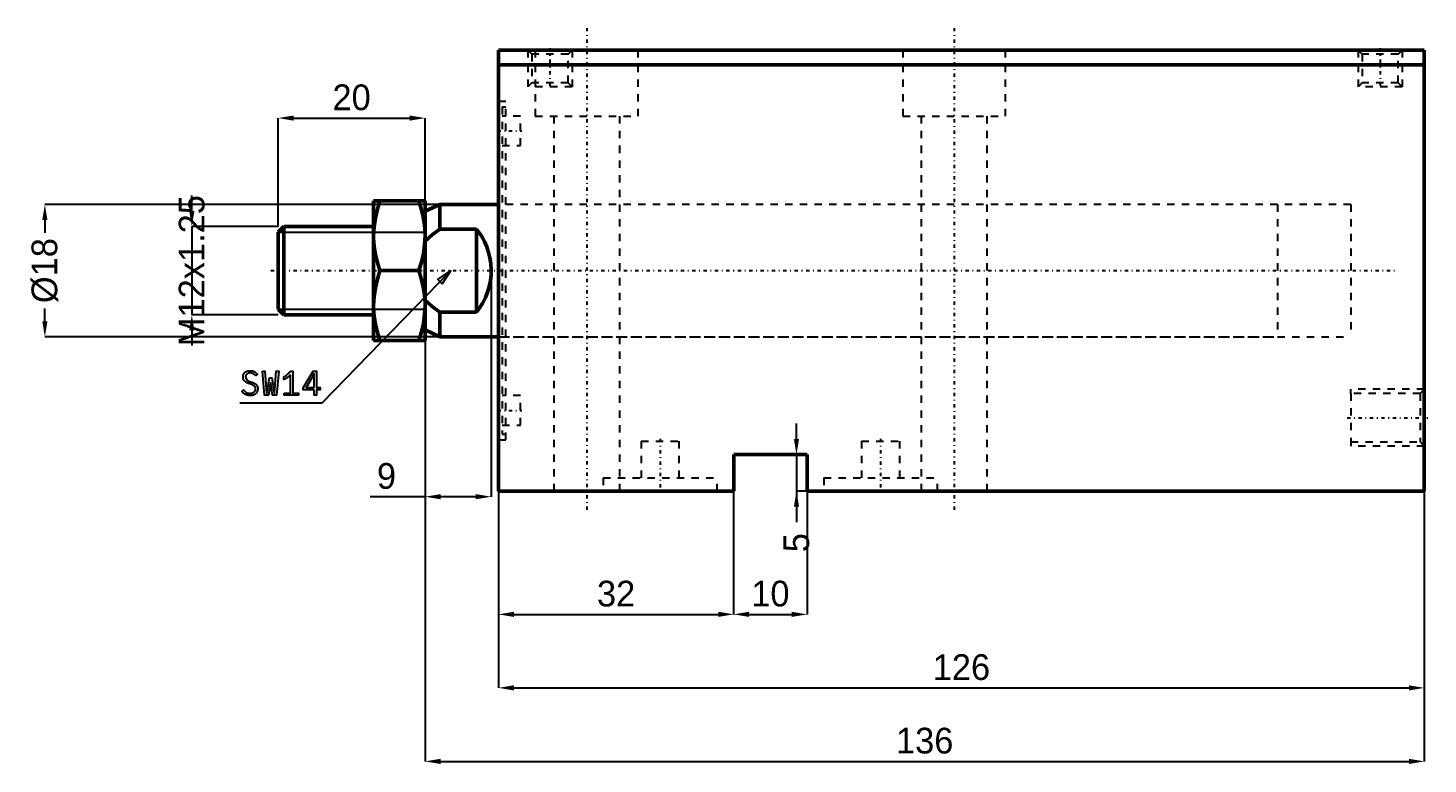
# Model space of a CAD drawing. Header units: millimetres. Extents: x -93 to 284, y -258 to 34.
# Drawn here: x 93.9 to 284.5, y -66.4 to 33.7 of the extents above; entities that cross this region are included whole.
import ezdxf

# ---------------------------------------------------------------- set-up
doc = ezdxf.new("R2010")
doc.units = ezdxf.units.MM
doc.linetypes.add('Center', pattern=[1.5, 0.45, -0.5, 0.05, -0.5])
doc.linetypes.add('Dashed', pattern=[2, 1, -1])
for name, color, linetype, lineweight in [('2d ConnectionPoints', 7, 'Continuous', 50), ('AM_0', 7, 'Continuous', 50), ('AM_5', 3, 'Continuous', 25), ('AM_7', 7, 'Center', 25), ('AM_9', 6, 'Dashed', 25)]:
    doc.layers.add(name, color=color, linetype=linetype, lineweight=lineweight)
doc.dimstyles.new('ISO-25', dxfattribs={"dimtxt": 2.5, "dimasz": 2.5, "dimexe": 1.25, "dimexo": 0.625, "dimtad": 1, "dimtxsty": 'Standard', "dimcen": 2.5, "dimadec": 0, "dimazin": 0, "dimtfac": 1, "dimtmove": 0, "dimatfit": 3, "dimfxl": 1, "dimarcsym": 0})

# ---------------------------------------------------------------- blocks, each defined once
blk = doc.blocks.new('1_JECR_32_50ST_EX_rod_0_in_JECR_MF_LA_32_50ST_EX_0_2')
at = {"layer": 'AM_0'}
for p, q in [((-17, 9.5), (-17, -9.5)), ((-17, 9.5), (-10, 9.5)), ((-10, 9.5), (-10, -9.5)), ((-8, 9), (-10, 8.07)), ((0, 9), (-8, 9)), ((-8, 9), (-8, 5.66)), ((-29.23, 6), (-30, 5.23)), ((-17, 6), (-29.23, 6)), ((-29.23, 6), (-29.23, -6)), ((-30, 5.23), (-30, -5.23)), ((-3, 5.66), (-8, 5.66)), ((-3, 5.66), (-3, -5.66)), ((-10.85, 0), (-16.15, 0)), ((-30, -5.23), (-29.23, -6)), ((-8, -5.66), (-3, -5.66)), ((-8, -5.66), (-8, -9)), ((-29.23, -6), (-17, -6)), ((-10, -9.5), (-17, -9.5)), ((-10, -8.07), (-8, -9)), ((-8, -9), (0, -9))]:
    blk.add_line(p, q, dxfattribs=at)
for points in [[(-16.15, 9.5), (-16.5, 8.34), (-16.77, 7.17), (-16.94, 5.97), (-17, 4.75)], [(-10, 4.75), (-10, 5.09), (-10.08, 6.2), (-10.26, 7.3), (-10.52, 8.41), (-10.85, 9.5)], [(-17, 4.75), (-17, 4.41), (-16.92, 3.3), (-16.74, 2.2), (-16.48, 1.09), (-16.15, 0)], [(-10.85, 0), (-10.5, 1.16), (-10.23, 2.33), (-10.06, 3.53), (-10, 4.75)], [(-8, 5.66), (-9.02, 4.86), (-10, 4.01)], [(-3, -5.66), (-2.53, -5.03), (-2.12, -4.36), (-1.77, -3.65), (-1.49, -2.92), (-1.27, -2.17), (-1.11, -1.4), (-1.02, -0.62), (-1, 0.17), (-1.05, 0.95), (-1.17, 1.73), (-1.35, 2.49), (-1.6, 3.23), (-1.91, 3.95), (-2.29, 4.64), (-2.72, 5.3), (-3, 5.66)], [(-16.15, 0), (-16.5, -1.16), (-16.77, -2.33), (-16.94, -3.53), (-17, -4.75)], [(-10, -4.75), (-10, -4.41), (-10.08, -3.3), (-10.26, -2.2), (-10.52, -1.09), (-10.85, 0)], [(-17, -4.75), (-17, -5.09), (-16.92, -6.2), (-16.74, -7.3), (-16.48, -8.41), (-16.15, -9.5)], [(-10.85, -9.5), (-10.5, -8.34), (-10.23, -7.17), (-10.06, -5.97), (-10, -4.75)], [(-10, -4.01), (-9.03, -4.86), (-8, -5.66)]]:
    blk.add_lwpolyline(points, dxfattribs=at)
at = {"layer": 'AM_5'}
for p, q in [((-30, 5.23), (-10, 5.23)), ((-30, -5.23), (-10, -5.23))]:
    blk.add_line(p, q, dxfattribs=at)
at = {"layer": 'AM_7'}
blk.add_line((-31, 0), (122.3, 0), dxfattribs=at)
at = {"layer": 'AM_9'}
for p, q in [((116, 9), (0, 9)), ((116, 9), (116, -9)), ((0, -9), (116, -9))]:
    blk.add_line(p, q, dxfattribs=at)
blk = doc.blocks.new('2_JECR_MF_LA_32_50ST_EX_0_body_0_in_JECR_MF_LA_32_50ST_EX_0_2')
at = {"layer": 'AM_0'}
for p, q in [((0, -30), (0, 30)), ((126, 30), (0, 30)), ((126, -30), (126, 30)), ((126, 28), (0, 28)), ((32, -25), (32, -30)), ((42, -25), (32, -25)), ((42, -30), (42, -25)), ((32, -30), (0, -30)), ((126, -30), (42, -30))]:
    blk.add_line(p, q, dxfattribs=at)
at = {"layer": 'AM_5', "linetype": 'Dashed'}
for p, q in [((4, 30), (4, 25)), ((10, 30), (10, 25)), ((117, 30), (117, 25)), ((123, 30), (123, 25)), ((126, -16.1385), (116, -16.1385)), ((116, -16.7195), (116, -16.1385)), ((116, -23.2805), (116, -23.8615)), ((126, -23.8615), (116, -23.8615))]:
    blk.add_line(p, q, dxfattribs=at)
at = {"layer": 'AM_7'}
for p, q in [((12, 33), (12, -33)), ((62, 33), (62, -33)), ((7, 30.25), (7, 24.75)), ((120, 30.25), (120, 24.75)), ((-0.15, 19), (3.15, 19)), ((-0.15, -19), (3.15, -19)), ((115.5, -20), (126.5, -20)), ((22, -22.86), (22, -30.34)), ((52, -22.86), (52, -30.34))]:
    blk.add_line(p, q, dxfattribs=at)
at = {"layer": 'AM_9'}
for p, q in [((4, 30), (4.5415, 29.4585)), ((4.5415, 29.4585), (4.5415, 25.5415)), ((9.4585, 29.4585), (4.5415, 29.4585)), ((5, 30), (5, 21)), ((9.4585, 29.4585), (10, 30)), ((9.4585, 25.5415), (9.4585, 29.4585)), ((19, 21), (19, 30)), ((55, 30), (55, 21)), ((69, 21), (69, 30)), ((117, 30), (117.5415, 29.4585)), ((117.5415, 29.4585), (117.5415, 25.5415)), ((122.4585, 29.4585), (117.5415, 29.4585)), ((122.4585, 29.4585), (123, 30)), ((122.4585, 25.5415), (122.4585, 29.4585)), ((4.5415, 25.5415), (4, 25)), ((10, 25), (4, 25)), ((9.4585, 25.5415), (4.5415, 25.5415)), ((10, 25), (9.4585, 25.5415)), ((117.5415, 25.5415), (117, 25)), ((123, 25), (117, 25)), ((122.4585, 25.5415), (117.5415, 25.5415)), ((123, 25), (122.4585, 25.5415)), ((1, 23), (0, 23)), ((1, -23), (1, 23)), ((0.5, 22.25), (0.5, -22.25)), ((1, 22.25), (0.5, 22.25)), ((3, 21), (0.5, 21)), ((3, 17), (3, 21)), ((5, 21), (19, 21)), ((7.5, 21), (7.5, -30)), ((16.5, -30), (16.5, 21)), ((55, 21), (69, 21)), ((57.5, 21), (57.5, -30)), ((66.5, -30), (66.5, 21)), ((0.5, 17), (3, 17)), ((106, 9), (0.5, 9)), ((106, 9), (106, -9)), ((0.5, -9), (106, -9)), ((3, -17), (0.5, -17)), ((3, -21), (3, -17)), ((125.419, -16.7195), (116, -16.7195)), ((116, -16.7195), (116, -23.2805)), ((126, -16.1385), (125.419, -16.7195)), ((125.419, -16.7195), (125.419, -23.2805)), ((0.5, -21), (3, -21)), ((0.5, -22.25), (1, -22.25)), ((0, -23), (1, -23)), ((19.4, -23.2), (24.6, -23.2)), ((19.4, -23.2), (19.4, -28.2)), ((24.6, -28.2), (24.6, -23.2)), ((49.4, -23.2), (54.6, -23.2)), ((49.4, -23.2), (49.4, -28.2)), ((54.6, -28.2), (54.6, -23.2)), ((116, -23.2805), (125.419, -23.2805)), ((125.419, -23.2805), (126, -23.8615)), ((14.25, -28.2), (29.75, -28.2)), ((14.25, -28.2), (14.25, -30)), ((29.75, -30), (29.75, -28.2)), ((44.25, -28.2), (59.75, -28.2)), ((44.25, -28.2), (44.25, -30)), ((59.75, -30), (59.75, -28.2))]:
    blk.add_line(p, q, dxfattribs=at)
blk = doc.blocks.new('*D18')
at = {"layer": 'AM_5', "color": 0, "lineweight": -2}
for p, q in [((157.95, 9.72), (96.2, 9.72)), ((96.2, 7.62), (96.2, 5.85)), ((96.2, -6.18), (96.2, -4.42)), ((157.95, -8.28), (96.2, -8.28))]:
    blk.add_line(p, q, dxfattribs=at)
at = {"layer": 'AM_5', "color": 0}
for points in [[(96.55, 7.62), (95.85, 7.62), (96.2, 9.72)], [(95.85, -6.18), (96.55, -6.18), (96.2, -8.28)]]:
    blk.add_solid(points, dxfattribs=at)
at = {"layer": 'Defpoints', "color": 0}
for p in [(157.95, 9.72), (96.2, -8.28), (157.95, -8.28)]:
    blk.add_point(p, dxfattribs=at)
at = {"layer": 'AM_5', "color": 0, "insert": (96.2, 0.72), "char_height": 3.5, "attachment_point": 5, "rotation": 90}
blk.add_mtext('Ø18', dxfattribs=at)
blk = doc.blocks.new('*D19')
at = {"layer": 'AM_5', "color": 0, "lineweight": -2}
for p, q in [((116.2, 8.82), (116.2, 10.92)), ((127.95, 6.72), (116.2, 6.72)), ((116.2, 6.72), (116.2, -5.28)), ((127.95, -5.28), (116.2, -5.28)), ((116.2, -7.38), (116.2, -9.48))]:
    blk.add_line(p, q, dxfattribs=at)
at = {"layer": 'AM_5', "color": 0}
for points in [[(115.85, 8.82), (116.55, 8.82), (116.2, 6.72)], [(116.55, -7.38), (115.85, -7.38), (116.2, -5.28)]]:
    blk.add_solid(points, dxfattribs=at)
at = {"layer": 'Defpoints', "color": 0}
for p in [(127.95, 6.72), (116.2, -5.28), (127.95, -5.28)]:
    blk.add_point(p, dxfattribs=at)
at = {"layer": 'AM_5', "color": 0, "insert": (116.2, 0.72), "char_height": 3.5, "attachment_point": 5, "rotation": 90}
blk.add_mtext('M12x1.25', dxfattribs=at)
blk = doc.blocks.new('*D20')
at = {"layer": 'AM_5', "color": 0, "lineweight": -2}
for p, q in [((156.95, 0.72), (156.95, -30.03)), ((147.95, -8.28), (147.95, -30.03)), ((147.95, -30.03), (140.49, -30.03)), ((154.85, -30.03), (150.05, -30.03))]:
    blk.add_line(p, q, dxfattribs=at)
at = {"layer": 'AM_5', "color": 0}
for points in [[(150.05, -29.68), (150.05, -30.38), (147.95, -30.03)], [(154.85, -30.38), (154.85, -29.68), (156.95, -30.03)]]:
    blk.add_solid(points, dxfattribs=at)
at = {"layer": 'Defpoints', "color": 0}
for p in [(156.95, 0.72), (147.95, -8.28), (147.95, -30.03)]:
    blk.add_point(p, dxfattribs=at)
at = {"layer": 'AM_5', "color": 0, "insert": (142.7, -27.23), "char_height": 3.5, "attachment_point": 5}
blk.add_mtext('9', dxfattribs=at)
blk = doc.blocks.new('*D21')
at = {"layer": 'AM_5', "color": 0, "lineweight": -2}
for p, q in [((127.95, 6.72), (127.95, 21.47)), ((130.05, 21.47), (145.85, 21.47)), ((147.95, 9.72), (147.95, 21.47))]:
    blk.add_line(p, q, dxfattribs=at)
at = {"layer": 'AM_5', "color": 0}
for points in [[(130.05, 21.82), (130.05, 21.12), (127.95, 21.47)], [(145.85, 21.12), (145.85, 21.82), (147.95, 21.47)]]:
    blk.add_solid(points, dxfattribs=at)
at = {"layer": 'Defpoints', "color": 0}
for p in [(147.95, 21.47), (147.95, 9.72), (127.95, 6.72)]:
    blk.add_point(p, dxfattribs=at)
at = {"layer": 'AM_5', "color": 0, "insert": (137.95, 24.27), "char_height": 3.5, "attachment_point": 5}
blk.add_mtext('20', dxfattribs=at)
blk = doc.blocks.new('*D22')
at = {"layer": 'AM_5', "color": 0, "lineweight": -2}
for p, q in [((157.95, -29.28), (157.95, -56.03)), ((283.95, -29.28), (283.95, -56.03)), ((160.05, -56.03), (281.85, -56.03))]:
    blk.add_line(p, q, dxfattribs=at)
at = {"layer": 'AM_5', "color": 0}
for points in [[(160.05, -55.68), (160.05, -56.38), (157.95, -56.03)], [(281.85, -56.38), (281.85, -55.68), (283.95, -56.03)]]:
    blk.add_solid(points, dxfattribs=at)
at = {"layer": 'Defpoints', "color": 0}
for p in [(157.95, -29.28), (283.95, -29.28), (283.95, -56.03)]:
    blk.add_point(p, dxfattribs=at)
at = {"layer": 'AM_5', "color": 0, "insert": (220.95, -53.23), "char_height": 3.5, "attachment_point": 5}
blk.add_mtext('126', dxfattribs=at)
blk = doc.blocks.new('*D23')
at = {"layer": 'AM_5', "color": 0, "lineweight": -2}
for p, q in [((147.95, -8.28), (147.95, -66.03)), ((283.95, -29.28), (283.95, -66.03)), ((150.05, -66.03), (281.85, -66.03))]:
    blk.add_line(p, q, dxfattribs=at)
at = {"layer": 'AM_5', "color": 0}
for points in [[(150.05, -65.68), (150.05, -66.38), (147.95, -66.03)], [(281.85, -66.38), (281.85, -65.68), (283.95, -66.03)]]:
    blk.add_solid(points, dxfattribs=at)
at = {"layer": 'Defpoints', "color": 0}
for p in [(147.95, -8.28), (283.95, -29.28), (283.95, -66.03)]:
    blk.add_point(p, dxfattribs=at)
at = {"layer": 'AM_5', "color": 0, "insert": (215.95, -63.23), "char_height": 3.5, "attachment_point": 5}
blk.add_mtext('136', dxfattribs=at)
blk = doc.blocks.new('*D24')
at = {"layer": 'AM_5', "color": 0, "lineweight": -2}
for p, q in [((189.95, -29.28), (189.95, -46.03)), ((199.95, -29.28), (199.95, -46.03)), ((192.05, -46.03), (197.85, -46.03))]:
    blk.add_line(p, q, dxfattribs=at)
at = {"layer": 'AM_5', "color": 0}
for points in [[(192.05, -45.68), (192.05, -46.38), (189.95, -46.03)], [(197.85, -46.38), (197.85, -45.68), (199.95, -46.03)]]:
    blk.add_solid(points, dxfattribs=at)
at = {"layer": 'Defpoints', "color": 0}
for p in [(189.95, -29.28), (199.95, -29.28), (199.95, -46.03)]:
    blk.add_point(p, dxfattribs=at)
at = {"layer": 'AM_5', "color": 0, "insert": (194.95, -43.23), "char_height": 3.5, "attachment_point": 5}
blk.add_mtext('10', dxfattribs=at)
blk = doc.blocks.new('*D25')
at = {"layer": 'AM_5', "color": 0, "lineweight": -2}
for p, q in [((198.5, -22.18), (198.5, -20.08)), ((199.95, -24.28), (198.5, -24.28)), ((198.5, -24.28), (198.5, -29.28)), ((199.95, -29.28), (198.5, -29.28)), ((198.5, -29.28), (198.5, -33.48))]:
    blk.add_line(p, q, dxfattribs=at)
at = {"layer": 'AM_5', "color": 0}
for points in [[(198.15, -22.18), (198.85, -22.18), (198.5, -24.28)], [(198.85, -31.38), (198.15, -31.38), (198.5, -29.28)]]:
    blk.add_solid(points, dxfattribs=at)
at = {"layer": 'Defpoints', "color": 0}
for p in [(199.95, -24.28), (198.5, -29.28), (199.95, -29.28)]:
    blk.add_point(p, dxfattribs=at)
at = {"layer": 'AM_5', "color": 0, "insert": (198.5, -36.28), "char_height": 3.5, "attachment_point": 5, "rotation": 90}
blk.add_mtext('5', dxfattribs=at)
blk = doc.blocks.new('*D26')
at = {"layer": 'AM_5', "color": 0, "lineweight": -2}
for p, q in [((157.95, 0.72), (157.95, -46.03)), ((189.95, -29.28), (189.95, -46.03)), ((160.05, -46.03), (187.85, -46.03))]:
    blk.add_line(p, q, dxfattribs=at)
at = {"layer": 'AM_5', "color": 0}
for points in [[(160.05, -45.68), (160.05, -46.38), (157.95, -46.03)], [(187.85, -46.38), (187.85, -45.68), (189.95, -46.03)]]:
    blk.add_solid(points, dxfattribs=at)
at = {"layer": 'Defpoints', "color": 0}
for p in [(157.95, 0.72), (189.95, -29.28), (189.95, -46.03)]:
    blk.add_point(p, dxfattribs=at)
at = {"layer": 'AM_5', "color": 0, "insert": (173.95, -43.23), "char_height": 3.5, "attachment_point": 5}
blk.add_mtext('32', dxfattribs=at)

msp = doc.modelspace()

# ---------------------------------------------------------------- linework, layer by layer
at = {"layer": '2d ConnectionPoints'}
msp.add_point((157.953, 0.718), dxfattribs=at)
msp.add_point((157.953, 0.718), dxfattribs=at)
at = {"layer": 'AM_5'}
for p, q in [((133.953, -17.282), (151.453, 0.718)), ((122.753, -17.282), (133.953, -17.282))]:
    msp.add_line(p, q, dxfattribs=at)
for points in [[(151.453, 0.718), (150.291, -1.08), (149.688, -0.495), (151.453, 0.718)], [(123.236, -15.502), (123.236, -15.502), (123.32, -15.59), (123.447, -15.705), (123.447, -15.705), (123.574, -15.801), (123.659, -15.853), (123.659, -15.853), (123.744, -15.896), (123.876, -15.943), (123.876, -15.943), (124.012, -15.968), (124.105, -15.972), (124.105, -15.972), (124.18, -15.969), (124.291, -15.954), (124.291, -15.954), (124.4, -15.925), (124.472, -15.899), (124.472, -15.899), (124.541, -15.866), (124.634, -15.808), (124.634, -15.808), (124.716, -15.739), (124.764, -15.686), (124.764, -15.686), (124.805, -15.628), (124.85, -15.535), (124.85, -15.535), (124.874, -15.433), (124.878, -15.36), (124.878, -15.36), (124.874, -15.29), (124.851, -15.193), (124.851, -15.193), (124.809, -15.106), (124.77, -15.053), (124.77, -15.053), (124.725, -15.005), (124.65, -14.94), (124.65, -14.94), (124.567, -14.884), (124.507, -14.851), (124.507, -14.851), (124.441, -14.819), (124.328, -14.77), (124.328, -14.77), (124.197, -14.717), (124.1, -14.68), (123.918, -14.612), (123.918, -14.612), (123.837, -14.578), (123.723, -14.526), (123.723, -14.526), (123.62, -14.471), (123.556, -14.435), (123.556, -14.435), (123.497, -14.394), (123.414, -14.322), (123.414, -14.322), (123.339, -14.237), (123.294, -14.172), (123.294, -14.172), (123.254, -14.101), (123.211, -13.981), (123.211, -13.981), (123.188, -13.846), (123.183, -13.748), (123.183, -13.748), (123.188, -13.651), (123.211, -13.515), (123.211, -13.515), (123.254, -13.388), (123.294, -13.308), (123.294, -13.308), (123.342, -13.234), (123.43, -13.136), (123.43, -13.136), (123.538, -13.052), (123.62, -13.005), (123.62, -13.005), (123.71, -12.965), (123.858, -12.922), (123.858, -12.922), (124.021, -12.899), (124.139, -12.894), (124.139, -12.894), (124.226, -12.897), (124.349, -12.908), (124.349, -12.908), (124.462, -12.93), (124.532, -12.95), (124.532, -12.95), (124.599, -12.974), (124.694, -13.016), (124.694, -13.016), (124.782, -13.066), (124.837, -13.103), (124.837, -13.103), (124.892, -13.144), (124.977, -13.214), (124.977, -13.214), (125.066, -13.296), (125.128, -13.356), (124.899, -13.559), (124.899, -13.559), (124.833, -13.49), (124.727, -13.4), (124.727, -13.4), (124.612, -13.326), (124.531, -13.287), (124.531, -13.287), (124.448, -13.254), (124.324, -13.219), (124.324, -13.219), (124.202, -13.201), (124.121, -13.197), (124.121, -13.197), (124.052, -13.2), (123.956, -13.214), (123.956, -13.214), (123.866, -13.241), (123.811, -13.266), (123.811, -13.266), (123.76, -13.296), (123.692, -13.35), (123.692, -13.35), (123.635, -13.413), (123.603, -13.461), (123.603, -13.461), (123.576, -13.512), (123.548, -13.595), (123.548, -13.595), (123.532, -13.684), (123.529, -13.748), (123.529, -13.748), (123.533, -13.821), (123.555, -13.922), (123.555, -13.922), (123.595, -14.011), (123.631, -14.064), (123.631, -14.064), (123.674, -14.112), (123.746, -14.176), (123.746, -14.176), (123.827, -14.231), (123.886, -14.263), (123.886, -14.263), (123.951, -14.293), (124.065, -14.342), (124.065, -14.342), (124.199, -14.393), (124.298, -14.43), (124.298, -14.43), (124.412, -14.472), (124.564, -14.533), (124.564, -14.533), (124.695, -14.591), (124.771, -14.628), (124.771, -14.628), (124.84, -14.667), (124.936, -14.738), (124.936, -14.738), (125.022, -14.822), (125.074, -14.885), (125.074, -14.885), (125.119, -14.955), (125.168, -15.075), (125.168, -15.075), (125.194, -15.212), (125.199, -15.313), (125.199, -15.313), (125.194, -15.418), (125.165, -15.569), (125.165, -15.569), (125.113, -15.712), (125.065, -15.802), (125.065, -15.802), (125.007, -15.886), (124.903, -15.999), (124.903, -15.999), (124.78, -16.096), (124.687, -16.151), (124.687, -16.151), (124.587, -16.197), (124.426, -16.247), (124.426, -16.247), (124.252, -16.274), (124.13, -16.28), (124.13, -16.28), (123.879, -16.256), (123.53, -16.135), (123.53, -16.135), (123.212, -15.91), (123.017, -15.702), (123.236, -15.502)], [(125.813, -12.933), (126.158, -12.933), (126.372, -15.918), (126.418, -15.941), (126.764, -13.852), (127.077, -13.852), (127.419, -15.941), (127.473, -15.918), (127.669, -12.933), (128.024, -12.933), (127.742, -16.232), (127.189, -16.232), (126.936, -14.639), (126.936, -14.607), (126.909, -14.607), (126.909, -14.639), (126.62, -16.232), (126.086, -16.232), (125.813, -12.933)], [(128.779, -15.941), (129.616, -15.941), (129.616, -13.479), (129.616, -13.479), (129.571, -13.524), (129.495, -13.595), (129.495, -13.595), (129.408, -13.669), (129.345, -13.72), (129.345, -13.72), (129.279, -13.771), (129.18, -13.843), (129.18, -13.843), (129.08, -13.91), (129.013, -13.952), (129.013, -13.952), (128.948, -13.99), (128.857, -14.036), (128.857, -14.036), (128.774, -14.069), (128.724, -14.084), (128.724, -13.738), (128.724, -13.738), (128.786, -13.709), (128.884, -13.653), (128.884, -13.653), (128.988, -13.583), (129.06, -13.528), (129.06, -13.528), (129.132, -13.469), (129.237, -13.379), (129.237, -13.379), (129.339, -13.284), (129.404, -13.22), (129.404, -13.22), (129.466, -13.156), (129.549, -13.066), (129.549, -13.066), (129.621, -12.984), (129.661, -12.933), (129.953, -12.933), (129.953, -15.941), (130.712, -15.941), (130.712, -16.232), (128.779, -16.232), (128.779, -15.941)], [(132.85, -15.504), (131.376, -15.504), (131.376, -15.208), (132.718, -12.933), (133.169, -12.933), (133.169, -15.197), (133.66, -15.197), (133.66, -15.504), (133.169, -15.504), (133.169, -16.232), (132.85, -16.232), (132.85, -15.504)], [(132.855, -15.197), (132.855, -13.315), (131.767, -15.197), (132.855, -15.197)]]:
    msp.add_lwpolyline(points, dxfattribs=at)

# ---------------------------------------------------------------- block references
for name in ['2_JECR_MF_LA_32_50ST_EX_0_body_0_in_JECR_MF_LA_32_50ST_EX_0_2', '1_JECR_32_50ST_EX_rod_0_in_JECR_MF_LA_32_50ST_EX_0_2']:
    msp.add_blockref(name, (157.953, 0.718))

# ---------------------------------------------------------------- dimensions: what is measured, and where the dimension line sits
for base, p1, p2, text, picture, middle in [((147.953, 21.468), (127.953, 6.718), (147.953, 9.718), '20', '*D21', (137.953, 21.468)), ((147.953, -30.032), (156.953, 0.718), (147.953, -8.282), '9', '*D20', (142.703, -30.032)), ((189.953, -46.032), (157.953, 0.718), (189.953, -29.282), '32', '*D26', (173.953, -46.032)), ((283.953, -66.032), (147.953, -8.282), (283.953, -29.282), '136', '*D23', (215.953, -66.032)), ((283.953, -56.032), (157.953, -29.282), (283.953, -29.282), '126', '*D22', (220.953, -56.032)), ((199.953, -46.032), (189.953, -29.282), (199.953, -29.282), '10', '*D24', (194.953, -46.032))]:
    dim = msp.add_linear_dim(base=base, p1=p1, p2=p2, text=text, dimstyle='ISO-25', override={"dimtxt": 3.5, "dimasz": 2.1, "dimexe": 0, "dimexo": 0, "dimgap": 1.05}, dxfattribs=at)
    dim.commit()
    dim.dimension.update_dxf_attribs({"geometry": picture, "text_midpoint": middle, "dimtype": 160})
for base, p1, p2, text, picture, middle in [((96.203, -8.282), (157.953, 9.718), (157.953, -8.282), 'Ø18', '*D18', (96.203, 0.718)), ((116.203, -5.282), (127.953, 6.718), (127.953, -5.282), 'M12x1.25', '*D19', (116.203, 0.718)), ((198.503, -29.282), (199.953, -24.282), (199.953, -29.282), '5', '*D25', (198.503, -36.282))]:
    dim = msp.add_linear_dim(base=base, p1=p1, p2=p2, angle=90, text=text, dimstyle='ISO-25', override={"dimtxt": 3.5, "dimasz": 2.1, "dimexe": 0, "dimexo": 0, "dimgap": 1.05}, dxfattribs=at)
    dim.commit()
    dim.dimension.update_dxf_attribs({"geometry": picture, "text_midpoint": middle, "dimtype": 160, "text_rotation": 90})

doc.saveas('drawing.dxf')
